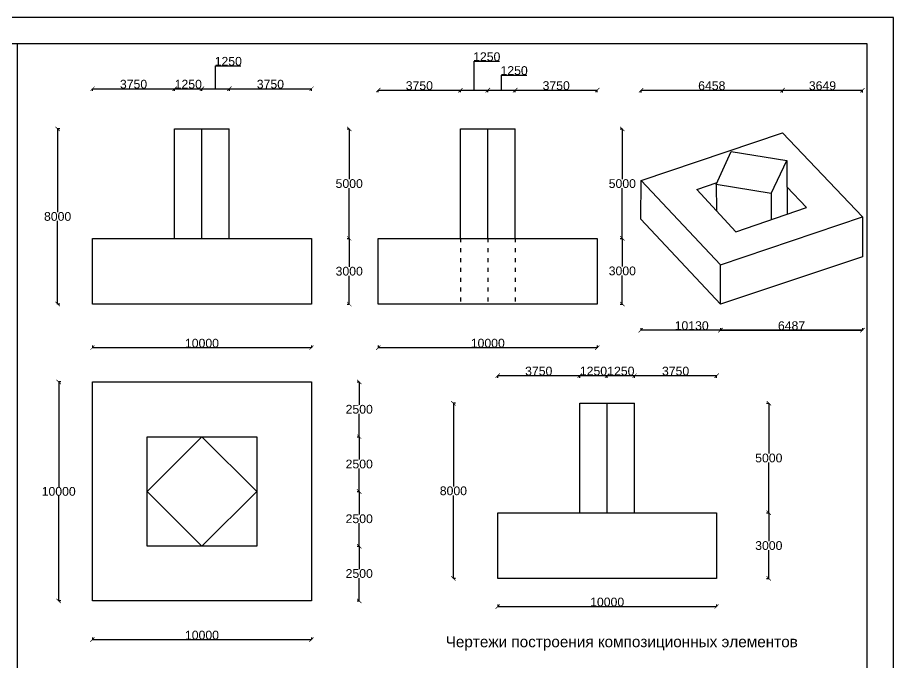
# Model space of a CAD drawing. Header units: inches. Extents: x 196544 to 276544, y -57551 to 2449.
# Drawn here: x 236542 to 276544, y -27004 to 2449 of the extents above; entities that cross this region are included whole.
import ezdxf

# ---------------------------------------------------------------- set-up
doc = ezdxf.new("R2010")
doc.units = ezdxf.units.IN
doc.header["$LTSCALE"] = 15
doc.header["$MEASUREMENT"] = 0
doc.linetypes.add('ACAD_ISO03W100', pattern=[30, 12, -18])
doc.styles.get("Standard").update_dxf_attribs({"font": 'arial.ttf'})
doc.dimstyles.new('Copy of Standard', dxfattribs={"dimtxt": 400, "dimasz": 200, "dimexe": 0.18, "dimexo": 0.0625, "dimgap": 0.09, "dimtad": 1, "dimtih": 1, "dimtoh": 1, "dimdec": 0, "dimzin": 0, "dimdsep": 46, "dimtxsty": 'Standard', "dimblk": 'ARCHTICK', "dimcen": 0.09, "dimadec": 0, "dimazin": 0, "dimtfac": 1, "dimtdec": 0, "dimtofl": 0, "dimtmove": 0, "dimatfit": 3, "dimldrblk": 'ARCHTICK', "dimfxl": 100, "dimfxlon": 1, "dimtolj": 1, "dimtzin": 0, "dimarcsym": 0})

# ---------------------------------------------------------------- blocks, each defined once
blk = doc.blocks.new('_ArchTick')
at = {"color": 0, "linetype": 'ByBlock', "const_width": 0.15}
blk.add_lwpolyline([(-0.5, -0.5), (0.5, 0.5)], dxfattribs=at)
blk = doc.blocks.new('*D5')
at = {"color": 0, "lineweight": -2, "ltscale": 2, "transparency": 16777216}
for p, q in [((251589, -7637), (251690, -7637)), ((251689, -7637), (251689, -8932)), ((251689, -10637), (251689, -9341)), ((251589, -10637), (251690, -10637))]:
    blk.add_line(p, q, dxfattribs=at)
at = {"layer": 'Defpoints', "color": 0, "ltscale": 2, "transparency": 16777216}
for p in [(249363, -7637), (251689, -7637), (249363, -10637)]:
    blk.add_point(p, dxfattribs=at)
at = {"color": 0, "lineweight": -2, "ltscale": 2, "transparency": 16777216, "xscale": 200, "yscale": 200, "zscale": 200}
for p, rotation in [((251689, -7637), 90), ((251689, -10637), 270)]:
    blk.add_blockref('_ArchTick', p, dxfattribs=dict(at, rotation=rotation))
at = {"color": 0, "ltscale": 2, "transparency": 16777216, "insert": (251689, -9137), "char_height": 400, "attachment_point": 5}
blk.add_mtext('\\A1;3000', dxfattribs=at)
blk = doc.blocks.new('*D6')
at = {"color": 0, "lineweight": -2, "ltscale": 2, "transparency": 16777216}
for p, q in [((251589, -2637), (251690, -2637)), ((251689, -2637), (251689, -4933)), ((251689, -7637), (251689, -5341)), ((251589, -7637), (251690, -7637))]:
    blk.add_line(p, q, dxfattribs=at)
at = {"layer": 'Defpoints', "color": 0, "ltscale": 2, "transparency": 16777216}
for p in [(245613, -2637), (251689, -2637), (249363, -7637)]:
    blk.add_point(p, dxfattribs=at)
at = {"color": 0, "lineweight": -2, "ltscale": 2, "transparency": 16777216, "xscale": 200, "yscale": 200, "zscale": 200}
for p, rotation in [((251689, -2637), 90), ((251689, -7637), 270)]:
    blk.add_blockref('_ArchTick', p, dxfattribs=dict(at, rotation=rotation))
at = {"color": 0, "ltscale": 2, "transparency": 16777216, "insert": (251689, -5137), "char_height": 400, "attachment_point": 5}
blk.add_mtext('\\A1;5000', dxfattribs=at)
blk = doc.blocks.new('*D7')
at = {"color": 0, "lineweight": -2, "ltscale": 2, "transparency": 16777216}
for p, q in [((239965, -902), (239965, -802)), ((239965, -802), (243715, -802)), ((243715, -902), (243715, -802))]:
    blk.add_line(p, q, dxfattribs=at)
at = {"layer": 'Defpoints', "color": 0, "ltscale": 2, "transparency": 16777216}
for p in [(243715, -802), (239965, -7637), (243715, -7637)]:
    blk.add_point(p, dxfattribs=at)
at = {"color": 0, "lineweight": -2, "ltscale": 2, "transparency": 16777216, "xscale": 200, "yscale": 200, "zscale": 200, "rotation": 180}
blk.add_blockref('_ArchTick', (239965, -802), dxfattribs=at)
at = {"color": 0, "lineweight": -2, "ltscale": 2, "transparency": 16777216, "xscale": 200, "yscale": 200, "zscale": 200}
blk.add_blockref('_ArchTick', (243715, -802), dxfattribs=at)
at = {"color": 0, "ltscale": 2, "transparency": 16777216, "insert": (241840, -597), "char_height": 400, "attachment_point": 5}
blk.add_mtext('\\A1;3750', dxfattribs=at)
blk = doc.blocks.new('*D8')
at = {"color": 0, "lineweight": -2, "ltscale": 2, "transparency": 16777216}
for p, q in [((243715, -902), (243715, -802)), ((243715, -802), (244965, -802)), ((244965, -902), (244965, -802))]:
    blk.add_line(p, q, dxfattribs=at)
at = {"layer": 'Defpoints', "color": 0, "ltscale": 2, "transparency": 16777216}
for p in [(244965, -802), (244965, -2637), (243715, -7637)]:
    blk.add_point(p, dxfattribs=at)
at = {"color": 0, "lineweight": -2, "ltscale": 2, "transparency": 16777216, "xscale": 200, "yscale": 200, "zscale": 200, "rotation": 180}
blk.add_blockref('_ArchTick', (243715, -802), dxfattribs=at)
at = {"color": 0, "lineweight": -2, "ltscale": 2, "transparency": 16777216, "xscale": 200, "yscale": 200, "zscale": 200}
blk.add_blockref('_ArchTick', (244965, -802), dxfattribs=at)
at = {"color": 0, "ltscale": 2, "transparency": 16777216, "insert": (244340, -598), "char_height": 400, "attachment_point": 5}
blk.add_mtext('\\A1;1250', dxfattribs=at)
blk = doc.blocks.new('*D9')
at = {"color": 0, "lineweight": -2, "ltscale": 2, "transparency": 16777216}
for p, q in [((245590, -802), (245590, 243)), ((245590, 243), (246745, 243)), ((244965, -902), (244965, -802)), ((244965, -802), (246215, -802)), ((246215, -902), (246215, -802))]:
    blk.add_line(p, q, dxfattribs=at)
at = {"layer": 'Defpoints', "color": 0, "ltscale": 2, "transparency": 16777216}
for p in [(246215, -802), (244965, -2637), (246215, -2637)]:
    blk.add_point(p, dxfattribs=at)
at = {"color": 0, "lineweight": -2, "ltscale": 2, "transparency": 16777216, "xscale": 200, "yscale": 200, "zscale": 200, "rotation": 180}
blk.add_blockref('_ArchTick', (244965, -802), dxfattribs=at)
at = {"color": 0, "lineweight": -2, "ltscale": 2, "transparency": 16777216, "xscale": 200, "yscale": 200, "zscale": 200}
blk.add_blockref('_ArchTick', (246215, -802), dxfattribs=at)
at = {"color": 0, "ltscale": 2, "transparency": 16777216, "insert": (246167, 447), "char_height": 400, "attachment_point": 5}
blk.add_mtext('\\A1;1250', dxfattribs=at)
blk = doc.blocks.new('*D10')
at = {"color": 0, "lineweight": -2, "ltscale": 2, "transparency": 16777216}
for p, q in [((246215, -902), (246215, -802)), ((246215, -802), (249965, -802)), ((249965, -902), (249965, -802))]:
    blk.add_line(p, q, dxfattribs=at)
at = {"layer": 'Defpoints', "color": 0, "ltscale": 2, "transparency": 16777216}
for p in [(249965, -802), (246215, -2637), (249965, -7637)]:
    blk.add_point(p, dxfattribs=at)
at = {"color": 0, "lineweight": -2, "ltscale": 2, "transparency": 16777216, "xscale": 200, "yscale": 200, "zscale": 200, "rotation": 180}
blk.add_blockref('_ArchTick', (246215, -802), dxfattribs=at)
at = {"color": 0, "lineweight": -2, "ltscale": 2, "transparency": 16777216, "xscale": 200, "yscale": 200, "zscale": 200}
blk.add_blockref('_ArchTick', (249965, -802), dxfattribs=at)
at = {"color": 0, "ltscale": 2, "transparency": 16777216, "insert": (248090, -597), "char_height": 400, "attachment_point": 5}
blk.add_mtext('\\A1;3750', dxfattribs=at)
blk = doc.blocks.new('*D11')
at = {"color": 0, "lineweight": -2, "ltscale": 2, "transparency": 16777216}
for p, q in [((270751, -20167), (270852, -20167)), ((270851, -20167), (270851, -21463)), ((270851, -23167), (270851, -21871)), ((270751, -23167), (270852, -23167))]:
    blk.add_line(p, q, dxfattribs=at)
at = {"layer": 'Defpoints', "color": 0, "ltscale": 2, "transparency": 16777216}
for p in [(268469, -20167), (270851, -20167), (268469, -23167)]:
    blk.add_point(p, dxfattribs=at)
at = {"color": 0, "lineweight": -2, "ltscale": 2, "transparency": 16777216, "xscale": 200, "yscale": 200, "zscale": 200}
for p, rotation in [((270851, -20167), 90), ((270851, -23167), 270)]:
    blk.add_blockref('_ArchTick', p, dxfattribs=dict(at, rotation=rotation))
at = {"color": 0, "ltscale": 2, "transparency": 16777216, "insert": (270851, -21667), "char_height": 400, "attachment_point": 5}
blk.add_mtext('\\A1;3000', dxfattribs=at)
blk = doc.blocks.new('*D12')
at = {"color": 0, "lineweight": -2, "ltscale": 2, "transparency": 16777216}
for p, q in [((270751, -15167), (270852, -15167)), ((270851, -15167), (270851, -17463)), ((270851, -20167), (270851, -17871)), ((270751, -20167), (270852, -20167))]:
    blk.add_line(p, q, dxfattribs=at)
at = {"layer": 'Defpoints', "color": 0, "ltscale": 2, "transparency": 16777216}
for p in [(264719, -15167), (270851, -15167), (268469, -20167)]:
    blk.add_point(p, dxfattribs=at)
at = {"color": 0, "lineweight": -2, "ltscale": 2, "transparency": 16777216, "xscale": 200, "yscale": 200, "zscale": 200}
for p, rotation in [((270851, -15167), 90), ((270851, -20167), 270)]:
    blk.add_blockref('_ArchTick', p, dxfattribs=dict(at, rotation=rotation))
at = {"color": 0, "ltscale": 2, "transparency": 16777216, "insert": (270851, -17667), "char_height": 400, "attachment_point": 5}
blk.add_mtext('\\A1;5000', dxfattribs=at)
blk = doc.blocks.new('*D13')
at = {"color": 0, "lineweight": -2, "ltscale": 2, "transparency": 16777216}
for p, q in [((264061, -7637), (264162, -7637)), ((264161, -7637), (264161, -8921)), ((264161, -10637), (264161, -9330)), ((264061, -10637), (264162, -10637))]:
    blk.add_line(p, q, dxfattribs=at)
at = {"layer": 'Defpoints', "color": 0, "ltscale": 2, "transparency": 16777216}
for p in [(262551, -7637), (264161, -7637), (262551, -10637)]:
    blk.add_point(p, dxfattribs=at)
at = {"color": 0, "lineweight": -2, "ltscale": 2, "transparency": 16777216, "xscale": 200, "yscale": 200, "zscale": 200}
for p, rotation in [((264161, -7637), 90), ((264161, -10637), 270)]:
    blk.add_blockref('_ArchTick', p, dxfattribs=dict(at, rotation=rotation))
at = {"color": 0, "ltscale": 2, "transparency": 16777216, "insert": (264161, -9125), "char_height": 400, "attachment_point": 5}
blk.add_mtext('\\A1;3000', dxfattribs=at)
blk = doc.blocks.new('*D14')
at = {"color": 0, "lineweight": -2, "ltscale": 2, "transparency": 16777216}
for p, q in [((264061, -2637), (264162, -2637)), ((264161, -2637), (264161, -4933)), ((264161, -7637), (264161, -5341)), ((264061, -7637), (264162, -7637))]:
    blk.add_line(p, q, dxfattribs=at)
at = {"layer": 'Defpoints', "color": 0, "ltscale": 2, "transparency": 16777216}
for p in [(258801, -2637), (264161, -2637), (262551, -7637)]:
    blk.add_point(p, dxfattribs=at)
at = {"color": 0, "lineweight": -2, "ltscale": 2, "transparency": 16777216, "xscale": 200, "yscale": 200, "zscale": 200}
for p, rotation in [((264161, -2637), 90), ((264161, -7637), 270)]:
    blk.add_blockref('_ArchTick', p, dxfattribs=dict(at, rotation=rotation))
at = {"color": 0, "ltscale": 2, "transparency": 16777216, "insert": (264161, -5137), "char_height": 400, "attachment_point": 5}
blk.add_mtext('\\A1;5000', dxfattribs=at)
blk = doc.blocks.new('*D15')
at = {"color": 0, "lineweight": -2, "ltscale": 2, "transparency": 16777216}
for p, q in [((252046, -21693), (252146, -21693)), ((252146, -21693), (252146, -22739)), ((252146, -24193), (252146, -23147)), ((252046, -24193), (252146, -24193))]:
    blk.add_line(p, q, dxfattribs=at)
at = {"layer": 'Defpoints', "color": 0, "ltscale": 2, "transparency": 16777216}
for p in [(247465, -21693), (252146, -21693), (249965, -24193)]:
    blk.add_point(p, dxfattribs=at)
at = {"color": 0, "lineweight": -2, "ltscale": 2, "transparency": 16777216, "xscale": 200, "yscale": 200, "zscale": 200}
for p, rotation in [((252146, -21693), 90), ((252146, -24193), 270)]:
    blk.add_blockref('_ArchTick', p, dxfattribs=dict(at, rotation=rotation))
at = {"color": 0, "ltscale": 2, "transparency": 16777216, "insert": (252146, -22943), "char_height": 400, "attachment_point": 5}
blk.add_mtext('\\A1;2500', dxfattribs=at)
blk = doc.blocks.new('*D16')
at = {"color": 0, "lineweight": -2, "ltscale": 2, "transparency": 16777216}
for p, q in [((252046, -19193), (252146, -19193)), ((252146, -19193), (252146, -20239)), ((252146, -21693), (252146, -20647)), ((252046, -21693), (252146, -21693))]:
    blk.add_line(p, q, dxfattribs=at)
at = {"layer": 'Defpoints', "color": 0, "ltscale": 2, "transparency": 16777216}
for p in [(247465, -19193), (252146, -19193), (247465, -21693)]:
    blk.add_point(p, dxfattribs=at)
at = {"color": 0, "lineweight": -2, "ltscale": 2, "transparency": 16777216, "xscale": 200, "yscale": 200, "zscale": 200}
for p, rotation in [((252146, -19193), 90), ((252146, -21693), 270)]:
    blk.add_blockref('_ArchTick', p, dxfattribs=dict(at, rotation=rotation))
at = {"color": 0, "ltscale": 2, "transparency": 16777216, "insert": (252146, -20443), "char_height": 400, "attachment_point": 5}
blk.add_mtext('\\A1;2500', dxfattribs=at)
blk = doc.blocks.new('*D17')
at = {"color": 0, "lineweight": -2, "ltscale": 2, "transparency": 16777216}
for p, q in [((252046, -16693), (252146, -16693)), ((252146, -16693), (252146, -17739)), ((252146, -19193), (252146, -18147)), ((252046, -19193), (252146, -19193))]:
    blk.add_line(p, q, dxfattribs=at)
at = {"layer": 'Defpoints', "color": 0, "ltscale": 2, "transparency": 16777216}
for p in [(247465, -16693), (252146, -16693), (247465, -19193)]:
    blk.add_point(p, dxfattribs=at)
at = {"color": 0, "lineweight": -2, "ltscale": 2, "transparency": 16777216, "xscale": 200, "yscale": 200, "zscale": 200}
for p, rotation in [((252146, -16693), 90), ((252146, -19193), 270)]:
    blk.add_blockref('_ArchTick', p, dxfattribs=dict(at, rotation=rotation))
at = {"color": 0, "ltscale": 2, "transparency": 16777216, "insert": (252146, -17943), "char_height": 400, "attachment_point": 5}
blk.add_mtext('\\A1;2500', dxfattribs=at)
blk = doc.blocks.new('*D18')
at = {"color": 0, "lineweight": -2, "ltscale": 2, "transparency": 16777216}
for p, q in [((252046, -14193), (252146, -14193)), ((252146, -14193), (252146, -15239)), ((252146, -16693), (252146, -15647)), ((252046, -16693), (252146, -16693))]:
    blk.add_line(p, q, dxfattribs=at)
at = {"layer": 'Defpoints', "color": 0, "ltscale": 2, "transparency": 16777216}
for p in [(249965, -14193), (252146, -14193), (247465, -16693)]:
    blk.add_point(p, dxfattribs=at)
at = {"color": 0, "lineweight": -2, "ltscale": 2, "transparency": 16777216, "xscale": 200, "yscale": 200, "zscale": 200}
for p, rotation in [((252146, -14193), 90), ((252146, -16693), 270)]:
    blk.add_blockref('_ArchTick', p, dxfattribs=dict(at, rotation=rotation))
at = {"color": 0, "ltscale": 2, "transparency": 16777216, "insert": (252146, -15443), "char_height": 400, "attachment_point": 5}
blk.add_mtext('\\A1;2500', dxfattribs=at)
blk = doc.blocks.new('*D19')
at = {"color": 0, "lineweight": -2, "ltscale": 2, "transparency": 16777216}
for p, q in [((253017, -967), (253017, -867)), ((253017, -867), (256767, -867)), ((256767, -967), (256767, -867))]:
    blk.add_line(p, q, dxfattribs=at)
at = {"layer": 'Defpoints', "color": 0, "ltscale": 2, "transparency": 16777216}
for p in [(256767, -867), (253017, -7637), (256767, -7637)]:
    blk.add_point(p, dxfattribs=at)
at = {"color": 0, "lineweight": -2, "ltscale": 2, "transparency": 16777216, "xscale": 200, "yscale": 200, "zscale": 200, "rotation": 180}
blk.add_blockref('_ArchTick', (253017, -867), dxfattribs=at)
at = {"color": 0, "lineweight": -2, "ltscale": 2, "transparency": 16777216, "xscale": 200, "yscale": 200, "zscale": 200}
blk.add_blockref('_ArchTick', (256767, -867), dxfattribs=at)
at = {"color": 0, "ltscale": 2, "transparency": 16777216, "insert": (254892, -663), "char_height": 400, "attachment_point": 5}
blk.add_mtext('\\A1;3750', dxfattribs=at)
blk = doc.blocks.new('*D20')
at = {"color": 0, "lineweight": -2, "ltscale": 2, "transparency": 16777216}
for p, q in [((257392, -867), (257392, 453)), ((257392, 453), (258548, 453)), ((256767, -967), (256767, -867)), ((256767, -867), (258017, -867)), ((258017, -967), (258017, -867))]:
    blk.add_line(p, q, dxfattribs=at)
at = {"layer": 'Defpoints', "color": 0, "ltscale": 2, "transparency": 16777216}
for p in [(258017, -867), (258017, -2637), (256767, -7637)]:
    blk.add_point(p, dxfattribs=at)
at = {"color": 0, "lineweight": -2, "ltscale": 2, "transparency": 16777216, "xscale": 200, "yscale": 200, "zscale": 200, "rotation": 180}
blk.add_blockref('_ArchTick', (256767, -867), dxfattribs=at)
at = {"color": 0, "lineweight": -2, "ltscale": 2, "transparency": 16777216, "xscale": 200, "yscale": 200, "zscale": 200}
blk.add_blockref('_ArchTick', (258017, -867), dxfattribs=at)
at = {"color": 0, "ltscale": 2, "transparency": 16777216, "insert": (257970, 657), "char_height": 400, "attachment_point": 5}
blk.add_mtext('\\A1;1250', dxfattribs=at)
blk = doc.blocks.new('*D21')
at = {"color": 0, "lineweight": -2, "ltscale": 2, "transparency": 16777216}
for p, q in [((258642, -867), (258642, -180)), ((258642, -180), (259798, -180)), ((258017, -967), (258017, -867)), ((258017, -867), (259267, -867)), ((259267, -967), (259267, -867))]:
    blk.add_line(p, q, dxfattribs=at)
at = {"layer": 'Defpoints', "color": 0, "ltscale": 2, "transparency": 16777216}
for p in [(259267, -867), (258017, -2637), (259267, -2637)]:
    blk.add_point(p, dxfattribs=at)
at = {"color": 0, "lineweight": -2, "ltscale": 2, "transparency": 16777216, "xscale": 200, "yscale": 200, "zscale": 200, "rotation": 180}
blk.add_blockref('_ArchTick', (258017, -867), dxfattribs=at)
at = {"color": 0, "lineweight": -2, "ltscale": 2, "transparency": 16777216, "xscale": 200, "yscale": 200, "zscale": 200}
blk.add_blockref('_ArchTick', (259267, -867), dxfattribs=at)
at = {"color": 0, "ltscale": 2, "transparency": 16777216, "insert": (259220, 24), "char_height": 400, "attachment_point": 5}
blk.add_mtext('\\A1;1250', dxfattribs=at)
blk = doc.blocks.new('*D22')
at = {"color": 0, "lineweight": -2, "ltscale": 2, "transparency": 16777216}
for p, q in [((259267, -967), (259267, -867)), ((259267, -867), (263017, -867)), ((263017, -967), (263017, -867))]:
    blk.add_line(p, q, dxfattribs=at)
at = {"layer": 'Defpoints', "color": 0, "ltscale": 2, "transparency": 16777216}
for p in [(263017, -867), (259267, -2637), (263017, -7637)]:
    blk.add_point(p, dxfattribs=at)
at = {"color": 0, "lineweight": -2, "ltscale": 2, "transparency": 16777216, "xscale": 200, "yscale": 200, "zscale": 200, "rotation": 180}
blk.add_blockref('_ArchTick', (259267, -867), dxfattribs=at)
at = {"color": 0, "lineweight": -2, "ltscale": 2, "transparency": 16777216, "xscale": 200, "yscale": 200, "zscale": 200}
blk.add_blockref('_ArchTick', (263017, -867), dxfattribs=at)
at = {"color": 0, "ltscale": 2, "transparency": 16777216, "insert": (261142, -663), "char_height": 400, "attachment_point": 5}
blk.add_mtext('\\A1;3750', dxfattribs=at)
blk = doc.blocks.new('*D23')
at = {"color": 0, "lineweight": -2, "ltscale": 2, "transparency": 16777216}
for p, q in [((239965, -25860), (239965, -25960)), ((239965, -25960), (249965, -25960)), ((249965, -25860), (249965, -25960))]:
    blk.add_line(p, q, dxfattribs=at)
at = {"layer": 'Defpoints', "color": 0, "ltscale": 2, "transparency": 16777216}
for p in [(239965, -24193), (249965, -24193), (249965, -25960)]:
    blk.add_point(p, dxfattribs=at)
at = {"color": 0, "lineweight": -2, "ltscale": 2, "transparency": 16777216, "xscale": 200, "yscale": 200, "zscale": 200, "rotation": 180}
blk.add_blockref('_ArchTick', (239965, -25960), dxfattribs=at)
at = {"color": 0, "lineweight": -2, "ltscale": 2, "transparency": 16777216, "xscale": 200, "yscale": 200, "zscale": 200}
blk.add_blockref('_ArchTick', (249965, -25960), dxfattribs=at)
at = {"color": 0, "ltscale": 2, "transparency": 16777216, "insert": (244965, -25756), "char_height": 400, "attachment_point": 5}
blk.add_mtext('\\A1;10000', dxfattribs=at)
blk = doc.blocks.new('*D24')
at = {"color": 0, "lineweight": -2, "ltscale": 2, "transparency": 16777216}
for p, q in [((238522, -14193), (238422, -14193)), ((238422, -14193), (238422, -18989)), ((238422, -24193), (238422, -19397)), ((238522, -24193), (238422, -24193))]:
    blk.add_line(p, q, dxfattribs=at)
at = {"layer": 'Defpoints', "color": 0, "ltscale": 2, "transparency": 16777216}
for p in [(238422, -14193), (239965, -14193), (239965, -24193)]:
    blk.add_point(p, dxfattribs=at)
at = {"color": 0, "lineweight": -2, "ltscale": 2, "transparency": 16777216, "xscale": 200, "yscale": 200, "zscale": 200}
for p, rotation in [((238422, -14193), 90), ((238422, -24193), 270)]:
    blk.add_blockref('_ArchTick', p, dxfattribs=dict(at, rotation=rotation))
at = {"color": 0, "ltscale": 2, "transparency": 16777216, "insert": (238422, -19193), "char_height": 400, "attachment_point": 5}
blk.add_mtext('\\A1;10000', dxfattribs=at)
blk = doc.blocks.new('*D25')
at = {"color": 0, "lineweight": -2, "ltscale": 2, "transparency": 16777216}
for p, q in [((258469, -14004), (258469, -13904)), ((258469, -13904), (262219, -13904)), ((262219, -14004), (262219, -13904))]:
    blk.add_line(p, q, dxfattribs=at)
at = {"layer": 'Defpoints', "color": 0, "ltscale": 2, "transparency": 16777216}
for p in [(262219, -13904), (258469, -20167), (262219, -20167)]:
    blk.add_point(p, dxfattribs=at)
at = {"color": 0, "lineweight": -2, "ltscale": 2, "transparency": 16777216, "xscale": 200, "yscale": 200, "zscale": 200, "rotation": 180}
blk.add_blockref('_ArchTick', (258469, -13904), dxfattribs=at)
at = {"color": 0, "lineweight": -2, "ltscale": 2, "transparency": 16777216, "xscale": 200, "yscale": 200, "zscale": 200}
blk.add_blockref('_ArchTick', (262219, -13904), dxfattribs=at)
at = {"color": 0, "ltscale": 2, "transparency": 16777216, "insert": (260344, -13699), "char_height": 400, "attachment_point": 5}
blk.add_mtext('\\A1;3750', dxfattribs=at)
blk = doc.blocks.new('*D26')
at = {"color": 0, "lineweight": -2, "ltscale": 2, "transparency": 16777216}
for p, q in [((262219, -14004), (262219, -13904)), ((262219, -13904), (263469, -13904)), ((263469, -14004), (263469, -13904))]:
    blk.add_line(p, q, dxfattribs=at)
at = {"layer": 'Defpoints', "color": 0, "ltscale": 2, "transparency": 16777216}
for p in [(263469, -13904), (263469, -15167), (262219, -20167)]:
    blk.add_point(p, dxfattribs=at)
at = {"color": 0, "lineweight": -2, "ltscale": 2, "transparency": 16777216, "xscale": 200, "yscale": 200, "zscale": 200, "rotation": 180}
blk.add_blockref('_ArchTick', (262219, -13904), dxfattribs=at)
at = {"color": 0, "lineweight": -2, "ltscale": 2, "transparency": 16777216, "xscale": 200, "yscale": 200, "zscale": 200}
blk.add_blockref('_ArchTick', (263469, -13904), dxfattribs=at)
at = {"color": 0, "ltscale": 2, "transparency": 16777216, "insert": (262844, -13699), "char_height": 400, "attachment_point": 5}
blk.add_mtext('\\A1;1250', dxfattribs=at)
blk = doc.blocks.new('*D27')
at = {"color": 0, "lineweight": -2, "ltscale": 2, "transparency": 16777216}
for p, q in [((263469, -14004), (263469, -13904)), ((263469, -13904), (264719, -13904)), ((264719, -14004), (264719, -13904))]:
    blk.add_line(p, q, dxfattribs=at)
at = {"layer": 'Defpoints', "color": 0, "ltscale": 2, "transparency": 16777216}
for p in [(264719, -13904), (263469, -15167), (264719, -15167)]:
    blk.add_point(p, dxfattribs=at)
at = {"color": 0, "lineweight": -2, "ltscale": 2, "transparency": 16777216, "xscale": 200, "yscale": 200, "zscale": 200, "rotation": 180}
blk.add_blockref('_ArchTick', (263469, -13904), dxfattribs=at)
at = {"color": 0, "lineweight": -2, "ltscale": 2, "transparency": 16777216, "xscale": 200, "yscale": 200, "zscale": 200}
blk.add_blockref('_ArchTick', (264719, -13904), dxfattribs=at)
at = {"color": 0, "ltscale": 2, "transparency": 16777216, "insert": (264094, -13699), "char_height": 400, "attachment_point": 5}
blk.add_mtext('\\A1;1250', dxfattribs=at)
blk = doc.blocks.new('*D28')
at = {"color": 0, "lineweight": -2, "ltscale": 2, "transparency": 16777216}
for p, q in [((264719, -14004), (264719, -13904)), ((264719, -13904), (268469, -13904)), ((268469, -14004), (268469, -13904))]:
    blk.add_line(p, q, dxfattribs=at)
at = {"layer": 'Defpoints', "color": 0, "ltscale": 2, "transparency": 16777216}
for p in [(268469, -13904), (264719, -15167), (268469, -20167)]:
    blk.add_point(p, dxfattribs=at)
at = {"color": 0, "lineweight": -2, "ltscale": 2, "transparency": 16777216, "xscale": 200, "yscale": 200, "zscale": 200, "rotation": 180}
blk.add_blockref('_ArchTick', (264719, -13904), dxfattribs=at)
at = {"color": 0, "lineweight": -2, "ltscale": 2, "transparency": 16777216, "xscale": 200, "yscale": 200, "zscale": 200}
blk.add_blockref('_ArchTick', (268469, -13904), dxfattribs=at)
at = {"color": 0, "ltscale": 2, "transparency": 16777216, "insert": (266594, -13699), "char_height": 400, "attachment_point": 5}
blk.add_mtext('\\A1;3750', dxfattribs=at)
blk = doc.blocks.new('*D29')
at = {"color": 0, "lineweight": -2, "ltscale": 2, "transparency": 16777216}
for p, q in [((258469, -24349), (258469, -24450)), ((268469, -24349), (268469, -24450)), ((258469, -24449), (268469, -24449))]:
    blk.add_line(p, q, dxfattribs=at)
at = {"layer": 'Defpoints', "color": 0, "ltscale": 2, "transparency": 16777216}
for p in [(258469, -23167), (268469, -23167), (268469, -24449)]:
    blk.add_point(p, dxfattribs=at)
at = {"color": 0, "lineweight": -2, "ltscale": 2, "transparency": 16777216, "xscale": 200, "yscale": 200, "zscale": 200, "rotation": 180}
blk.add_blockref('_ArchTick', (258469, -24449), dxfattribs=at)
at = {"color": 0, "lineweight": -2, "ltscale": 2, "transparency": 16777216, "xscale": 200, "yscale": 200, "zscale": 200}
blk.add_blockref('_ArchTick', (268469, -24449), dxfattribs=at)
at = {"color": 0, "ltscale": 2, "transparency": 16777216, "insert": (263469, -24245), "char_height": 400, "attachment_point": 5}
blk.add_mtext('\\A1;10000', dxfattribs=at)
blk = doc.blocks.new('*D30')
at = {"color": 0, "lineweight": -2, "ltscale": 2, "transparency": 16777216}
for p, q in [((256547, -15167), (256447, -15167)), ((256447, -15167), (256447, -18963)), ((256447, -23167), (256447, -19371)), ((256547, -23167), (256447, -23167))]:
    blk.add_line(p, q, dxfattribs=at)
at = {"layer": 'Defpoints', "color": 0, "ltscale": 2, "transparency": 16777216}
for p in [(256447, -15167), (262219, -15167), (258469, -23167)]:
    blk.add_point(p, dxfattribs=at)
at = {"color": 0, "lineweight": -2, "ltscale": 2, "transparency": 16777216, "xscale": 200, "yscale": 200, "zscale": 200}
for p, rotation in [((256447, -15167), 90), ((256447, -23167), 270)]:
    blk.add_blockref('_ArchTick', p, dxfattribs=dict(at, rotation=rotation))
at = {"color": 0, "ltscale": 2, "transparency": 16777216, "insert": (256447, -19167), "char_height": 400, "attachment_point": 5}
blk.add_mtext('\\A1;8000', dxfattribs=at)
blk = doc.blocks.new('*D31')
at = {"color": 0, "lineweight": -2, "ltscale": 2, "transparency": 16777216}
for p, q in [((238473, -2637), (238373, -2637)), ((238373, -2637), (238373, -6433)), ((238373, -10637), (238373, -6841)), ((238473, -10637), (238373, -10637))]:
    blk.add_line(p, q, dxfattribs=at)
at = {"layer": 'Defpoints', "color": 0, "ltscale": 2, "transparency": 16777216}
for p in [(238373, -2637), (243715, -2637), (239965, -10637)]:
    blk.add_point(p, dxfattribs=at)
at = {"color": 0, "lineweight": -2, "ltscale": 2, "transparency": 16777216, "xscale": 200, "yscale": 200, "zscale": 200}
for p, rotation in [((238373, -2637), 90), ((238373, -10637), 270)]:
    blk.add_blockref('_ArchTick', p, dxfattribs=dict(at, rotation=rotation))
at = {"color": 0, "ltscale": 2, "transparency": 16777216, "insert": (238373, -6637), "char_height": 400, "attachment_point": 5}
blk.add_mtext('\\A1;8000', dxfattribs=at)
blk = doc.blocks.new('*D32')
at = {"color": 0, "lineweight": -2, "ltscale": 2, "transparency": 16777216}
for p, q in [((268645, -11730), (268645, -11830)), ((268645, -11830), (275132, -11830)), ((275132, -11730), (275132, -11830))]:
    blk.add_line(p, q, dxfattribs=at)
at = {"layer": 'Defpoints', "color": 0, "ltscale": 2, "transparency": 16777216}
for p in [(275132, -8485), (268645, -10643), (275132, -11830)]:
    blk.add_point(p, dxfattribs=at)
at = {"color": 0, "lineweight": -2, "ltscale": 2, "transparency": 16777216, "xscale": 200, "yscale": 200, "zscale": 200, "rotation": 180}
blk.add_blockref('_ArchTick', (268645, -11830), dxfattribs=at)
at = {"color": 0, "lineweight": -2, "ltscale": 2, "transparency": 16777216, "xscale": 200, "yscale": 200, "zscale": 200}
blk.add_blockref('_ArchTick', (275132, -11830), dxfattribs=at)
at = {"color": 0, "ltscale": 2, "transparency": 16777216, "insert": (271889, -11626), "char_height": 400, "attachment_point": 5}
blk.add_mtext('\\A1;6487', dxfattribs=at)
blk = doc.blocks.new('*D33')
at = {"color": 0, "lineweight": -2, "ltscale": 2, "transparency": 16777216}
for p, q in [((265002, -11730), (265002, -11830)), ((275132, -11830), (265002, -11830)), ((275132, -11730), (275132, -11830))]:
    blk.add_line(p, q, dxfattribs=at)
at = {"layer": 'Defpoints', "color": 0, "ltscale": 2, "transparency": 16777216}
for p in [(265002, -6758), (275132, -8485), (265002, -11830)]:
    blk.add_point(p, dxfattribs=at)
at = {"color": 0, "lineweight": -2, "ltscale": 2, "transparency": 16777216, "xscale": 200, "yscale": 200, "zscale": 200, "rotation": 180}
blk.add_blockref('_ArchTick', (265002, -11830), dxfattribs=at)
at = {"color": 0, "lineweight": -2, "ltscale": 2, "transparency": 16777216, "xscale": 200, "yscale": 200, "zscale": 200}
blk.add_blockref('_ArchTick', (275132, -11830), dxfattribs=at)
at = {"color": 0, "ltscale": 2, "transparency": 16777216, "insert": (267329, -11625), "char_height": 400, "attachment_point": 5}
blk.add_mtext('\\A1;10130', dxfattribs=at)
blk = doc.blocks.new('*D34')
at = {"color": 0, "lineweight": -2, "ltscale": 2, "transparency": 16777216}
for p, q in [((253017, -12529), (253017, -12629)), ((263017, -12629), (253017, -12629)), ((263017, -12529), (263017, -12629))]:
    blk.add_line(p, q, dxfattribs=at)
at = {"layer": 'Defpoints', "color": 0, "ltscale": 2, "transparency": 16777216}
for p in [(253017, -10637), (263017, -10637), (253017, -12629)]:
    blk.add_point(p, dxfattribs=at)
at = {"color": 0, "lineweight": -2, "ltscale": 2, "transparency": 16777216, "xscale": 200, "yscale": 200, "zscale": 200, "rotation": 180}
blk.add_blockref('_ArchTick', (253017, -12629), dxfattribs=at)
at = {"color": 0, "lineweight": -2, "ltscale": 2, "transparency": 16777216, "xscale": 200, "yscale": 200, "zscale": 200}
blk.add_blockref('_ArchTick', (263017, -12629), dxfattribs=at)
at = {"color": 0, "ltscale": 2, "transparency": 16777216, "insert": (258017, -12424), "char_height": 400, "attachment_point": 5}
blk.add_mtext('\\A1;10000', dxfattribs=at)
blk = doc.blocks.new('*D35')
at = {"color": 0, "lineweight": -2, "ltscale": 2, "transparency": 16777216}
for p, q in [((239965, -12529), (239965, -12629)), ((249965, -12629), (239965, -12629)), ((249965, -12529), (249965, -12629))]:
    blk.add_line(p, q, dxfattribs=at)
at = {"layer": 'Defpoints', "color": 0, "ltscale": 2, "transparency": 16777216}
for p in [(239965, -10637), (249965, -10637), (239965, -12629)]:
    blk.add_point(p, dxfattribs=at)
at = {"color": 0, "lineweight": -2, "ltscale": 2, "transparency": 16777216, "xscale": 200, "yscale": 200, "zscale": 200, "rotation": 180}
blk.add_blockref('_ArchTick', (239965, -12629), dxfattribs=at)
at = {"color": 0, "lineweight": -2, "ltscale": 2, "transparency": 16777216, "xscale": 200, "yscale": 200, "zscale": 200}
blk.add_blockref('_ArchTick', (249965, -12629), dxfattribs=at)
at = {"color": 0, "ltscale": 2, "transparency": 16777216, "insert": (244965, -12425), "char_height": 400, "attachment_point": 5}
blk.add_mtext('\\A1;10000', dxfattribs=at)
blk = doc.blocks.new('*D36')
at = {"color": 0, "lineweight": -2, "ltscale": 2, "transparency": 16777216}
for p, q in [((265018, -970), (265018, -870)), ((265018, -870), (271477, -870)), ((271477, -970), (271477, -870))]:
    blk.add_line(p, q, dxfattribs=at)
at = {"layer": 'Defpoints', "color": 0, "ltscale": 2, "transparency": 16777216}
for p in [(271477, -870), (271477, -2820), (265018, -4987)]:
    blk.add_point(p, dxfattribs=at)
at = {"color": 0, "lineweight": -2, "ltscale": 2, "transparency": 16777216, "xscale": 200, "yscale": 200, "zscale": 200, "rotation": 180}
blk.add_blockref('_ArchTick', (265018, -870), dxfattribs=at)
at = {"color": 0, "lineweight": -2, "ltscale": 2, "transparency": 16777216, "xscale": 200, "yscale": 200, "zscale": 200}
blk.add_blockref('_ArchTick', (271477, -870), dxfattribs=at)
at = {"color": 0, "ltscale": 2, "transparency": 16777216, "insert": (268247, -666), "char_height": 400, "attachment_point": 5}
blk.add_mtext('\\A1;6458', dxfattribs=at)
blk = doc.blocks.new('*D37')
at = {"color": 0, "lineweight": -2, "ltscale": 2, "transparency": 16777216}
for p, q in [((271477, -970), (271477, -870)), ((271477, -870), (275126, -870)), ((275126, -970), (275126, -870))]:
    blk.add_line(p, q, dxfattribs=at)
at = {"layer": 'Defpoints', "color": 0, "ltscale": 2, "transparency": 16777216}
for p in [(275126, -870), (271477, -2820), (275126, -6659)]:
    blk.add_point(p, dxfattribs=at)
at = {"color": 0, "lineweight": -2, "ltscale": 2, "transparency": 16777216, "xscale": 200, "yscale": 200, "zscale": 200, "rotation": 180}
blk.add_blockref('_ArchTick', (271477, -870), dxfattribs=at)
at = {"color": 0, "lineweight": -2, "ltscale": 2, "transparency": 16777216, "xscale": 200, "yscale": 200, "zscale": 200}
blk.add_blockref('_ArchTick', (275126, -870), dxfattribs=at)
at = {"color": 0, "ltscale": 2, "transparency": 16777216, "insert": (273301, -666), "char_height": 400, "attachment_point": 5}
blk.add_mtext('\\A1;3649', dxfattribs=at)

msp = doc.modelspace()

# ---------------------------------------------------------------- linework, layer by layer
for p, q in [((236544.3, -56350.9), (236544.3, 1249.1)), ((243714.5, -7636.9), (243714.5, -2636.9)), ((243714.5, -2636.9), (246214.5, -2636.9)), ((244964.5, -7636.9), (244964.5, -2636.9)), ((246214.5, -7636.9), (246214.5, -2636.9)), ((256767, -7636.9), (256767, -2636.9)), ((256767, -2636.9), (259267, -2636.9)), ((258017, -7636.9), (258017, -2636.9)), ((259267, -7636.9), (259267, -2636.9)), ((265018.3, -4986.8), (271476.6, -2820.5)), ((271476.6, -2820.5), (275125.7, -6658.8)), ((268645.1, -8838.8), (265018.3, -4986.8)), ((268642.6, -8838.8), (275125.7, -6658.8)), ((275125.7, -6658.8), (275132.4, -8485.5)), ((275132.4, -8485.5), (268645.1, -10642.7)), ((268645.1, -10642.7), (268645.1, -8838.8)), ((262218.7, -20167), (262218.7, -15167)), ((262218.7, -15167), (264718.7, -15167)), ((263468.7, -20167), (263468.7, -15167)), ((264718.7, -20167), (264718.7, -15167)), ((242464.5, -19193.2), (244964.5, -16693.2)), ((244964.5, -16693.2), (247464.5, -19193.2)), ((244964.5, -21693.2), (242464.5, -19193.2)), ((247464.5, -19193.2), (244964.5, -21693.2))]:
    msp.add_line(p, q)
at = {"linetype": 'ACAD_ISO03W100'}
for p, q in [((256767, -7636.9), (256767, -10636.9)), ((258017, -7636.9), (258017, -10636.9)), ((259267, -7636.9), (259267, -10636.9))]:
    msp.add_line(p, q, dxfattribs=at)
for points in [[(276544.3, -57550.9), (276544.3, 2449.1), (196544.3, 2449.1), (196544.3, -57550.9)], [(242464.5, -16693.2), (247464.5, -16693.2), (247464.5, -21693.2), (242464.5, -21693.2)]]:
    msp.add_lwpolyline(points, close=True)
at = {"color": 252, "true_color": 0x939598}
msp.add_lwpolyline([(275344.3, -56350.9), (275344.3, 1249.1), (197744.3, 1249.1), (197744.3, -56350.9)], close=True, dxfattribs=at)
for points in [[(268446, -5174.3), (269135.1, -3667), (271679.6, -4072.9)], [(270955.9, -5587.1), (271679.6, -4072.9), (271683, -6533.8)], [(268645.1, -10642.7), (265002.2, -6758), (265018.3, -4986.8)], [(267564, -5400.7), (268490.2, -5077.7)], [(268446, -5174.3), (268458, -6367.1)], [(270955.9, -5587.1), (268446, -5174.3)], [(267564, -5400.7), (269352, -7333.4), (272566.9, -6230.6), (271681.3, -5289.4)], [(270955.9, -5587.1), (270959.5, -6782)], [(239964.5, -10636.9), (239964.5, -7636.9), (249964.5, -7636.9), (249964.5, -10636.9), (239964.5, -10636.9)], [(253017, -10636.9), (253017, -7636.9), (263017, -7636.9), (263017, -10636.9), (253017, -10636.9)], [(239964.5, -14193.2), (249964.5, -14193.2), (249964.5, -24193.2), (239964.5, -24193.2), (239964.5, -14193.2)], [(258468.7, -23167), (258468.7, -20167), (268468.7, -20167), (268468.7, -23167), (258468.7, -23167)]]:
    msp.add_lwpolyline(points)

# ---------------------------------------------------------------- texts
at = {"insert": (256093.8, -25806.2), "char_height": 500, "attachment_point": 1}
msp.add_mtext_dynamic_manual_height_columns('Чертежи построения композиционных элементов', width=16703.098, gutter_width=1, heights=[0], dxfattribs=at)

# ---------------------------------------------------------------- dimensions: what is measured, and where the dimension line sits
at = {"ltscale": 2}
for base, p1, p2, picture, middle in [((258017, -867.2), (256767, -7636.9), (258017, -2636.9), '*D20', (257392.1, 452.8)), ((246214.5, -801.9), (244964.5, -2636.9), (246214.5, -2636.9), '*D9', (245589.6, 242.6)), ((259267, -867.2), (258017, -2636.9), (259267, -2636.9), '*D21', (258642, -180.4)), ((265002.2, -11830), (275132.4, -8485.5), (265002.2, -6758), '*D33', (267329.1, -11830))]:
    dim = msp.add_linear_dim(base=base, p1=p1, p2=p2, dimstyle='Copy of Standard', override={"dimtmove": 1}, dxfattribs=at)
    dim.commit()
    dim.dimension.update_dxf_attribs({"geometry": picture, "text_midpoint": middle, "dimtype": 160})
for base, p1, p2, picture, middle in [((243714.5, -801.9), (239964.5, -7636.9), (243714.5, -7636.9), '*D7', (241839.5, -597.4)), ((256767, -867.2), (253017, -7636.9), (256767, -7636.9), '*D19', (254892, -662.7)), ((271476.6, -870.4), (265018.3, -4986.8), (271476.6, -2820.5), '*D36', (268247.5, -666)), ((275132.4, -11830), (268645.1, -10642.7), (275132.4, -8485.5), '*D32', (271888.8, -11625.6)), ((239964.5, -12629), (249964.5, -10636.9), (239964.5, -10636.9), '*D35', (244964.5, -12424.7)), ((253017, -12628.8), (263017, -10636.9), (253017, -10636.9), '*D34', (258017, -12424.5)), ((262218.7, -13903.8), (258468.7, -20167), (262218.7, -20167), '*D25', (260343.7, -13699.3)), ((268468.7, -24449.4), (258468.7, -23167), (268468.7, -23167), '*D29', (263468.7, -24245.1)), ((249964.5, -25960.3), (239964.5, -24193.2), (249964.5, -24193.2), '*D23', (244964.5, -25756))]:
    dim = msp.add_linear_dim(base=base, p1=p1, p2=p2, dimstyle='Copy of Standard', dxfattribs=at)
    dim.commit()
    dim.dimension.update_dxf_attribs({"geometry": picture, "text_midpoint": middle})
for base, p1, p2, picture, middle in [((244964.5, -801.9), (243714.5, -7636.9), (244964.5, -2636.9), '*D8', (244339.5, -597.5)), ((249964.5, -801.9), (246214.5, -2636.9), (249964.5, -7636.9), '*D10', (248089.5, -597.4)), ((263017, -867.2), (259267, -2636.9), (263017, -7636.9), '*D22', (261142, -662.7)), ((275125.7, -870.4), (271476.6, -2820.5), (275125.7, -6658.8), '*D37', (273301.2, -665.9)), ((263468.7, -13903.8), (262218.7, -20167), (263468.7, -15167), '*D26', (262843.7, -13699.4)), ((264718.7, -13903.8), (263468.7, -15167), (264718.7, -15167), '*D27', (264093.7, -13699.4)), ((268468.7, -13903.8), (264718.7, -15167), (268468.7, -20167), '*D28', (266593.7, -13699.3))]:
    dim = msp.add_linear_dim(base=base, p1=p1, p2=p2, dimstyle='Copy of Standard', override={"dimtmove": 1}, dxfattribs=at)
    dim.commit()
    dim.dimension.update_dxf_attribs({"geometry": picture, "text_midpoint": middle})
for base, p1, p2, picture, middle in [((238372.9, -2636.9), (239964.5, -10636.9), (243714.5, -2636.9), '*D31', (238372.9, -6636.9)), ((251689.4, -7636.9), (249362.9, -10636.9), (249362.9, -7636.9), '*D5', (251689.4, -9136.9)), ((238421.8, -14193.2), (239964.5, -24193.2), (239964.5, -14193.2), '*D24', (238421.8, -19193.2)), ((256447.2, -15167), (258468.7, -23167), (262218.7, -15167), '*D30', (256447.2, -19167)), ((270851.3, -20167), (268468.7, -23167), (268468.7, -20167), '*D11', (270851.3, -21667)), ((252145.5, -21693.2), (249964.5, -24193.2), (247464.5, -21693.2), '*D15', (252145.5, -22943.2))]:
    dim = msp.add_linear_dim(base=base, p1=p1, p2=p2, angle=90, dimstyle='Copy of Standard', dxfattribs=at)
    dim.commit()
    dim.dimension.update_dxf_attribs({"geometry": picture, "text_midpoint": middle})
for base, p1, p2, picture, middle in [((251689.4, -2636.9), (249362.9, -7636.9), (245612.9, -2636.9), '*D6', (251689.4, -5136.9)), ((264161.4, -2636.9), (262551.4, -7636.9), (258801.4, -2636.9), '*D14', (264161.4, -5136.9)), ((252145.5, -14193.2), (247464.5, -16693.2), (249964.5, -14193.2), '*D18', (252145.5, -15443.2)), ((270851.3, -15167), (268468.7, -20167), (264718.7, -15167), '*D12', (270851.3, -17667)), ((252145.5, -16693.2), (247464.5, -19193.2), (247464.5, -16693.2), '*D17', (252145.5, -17943.2)), ((252145.5, -19193.2), (247464.5, -21693.2), (247464.5, -19193.2), '*D16', (252145.5, -20443.2))]:
    dim = msp.add_linear_dim(base=base, p1=p1, p2=p2, angle=90, dimstyle='Copy of Standard', override={"dimtmove": 1}, dxfattribs=at)
    dim.commit()
    dim.dimension.update_dxf_attribs({"geometry": picture, "text_midpoint": middle})
dim = msp.add_linear_dim(base=(264161.4, -7636.9), p1=(262551.4, -10636.9), p2=(262551.4, -7636.9), angle=90, dimstyle='Copy of Standard', dxfattribs=at)
dim.commit()
dim.dimension.update_dxf_attribs({"geometry": '*D13', "text_midpoint": (264161.4, -9125.3), "dimtype": 160})

doc.saveas('drawing.dxf')
